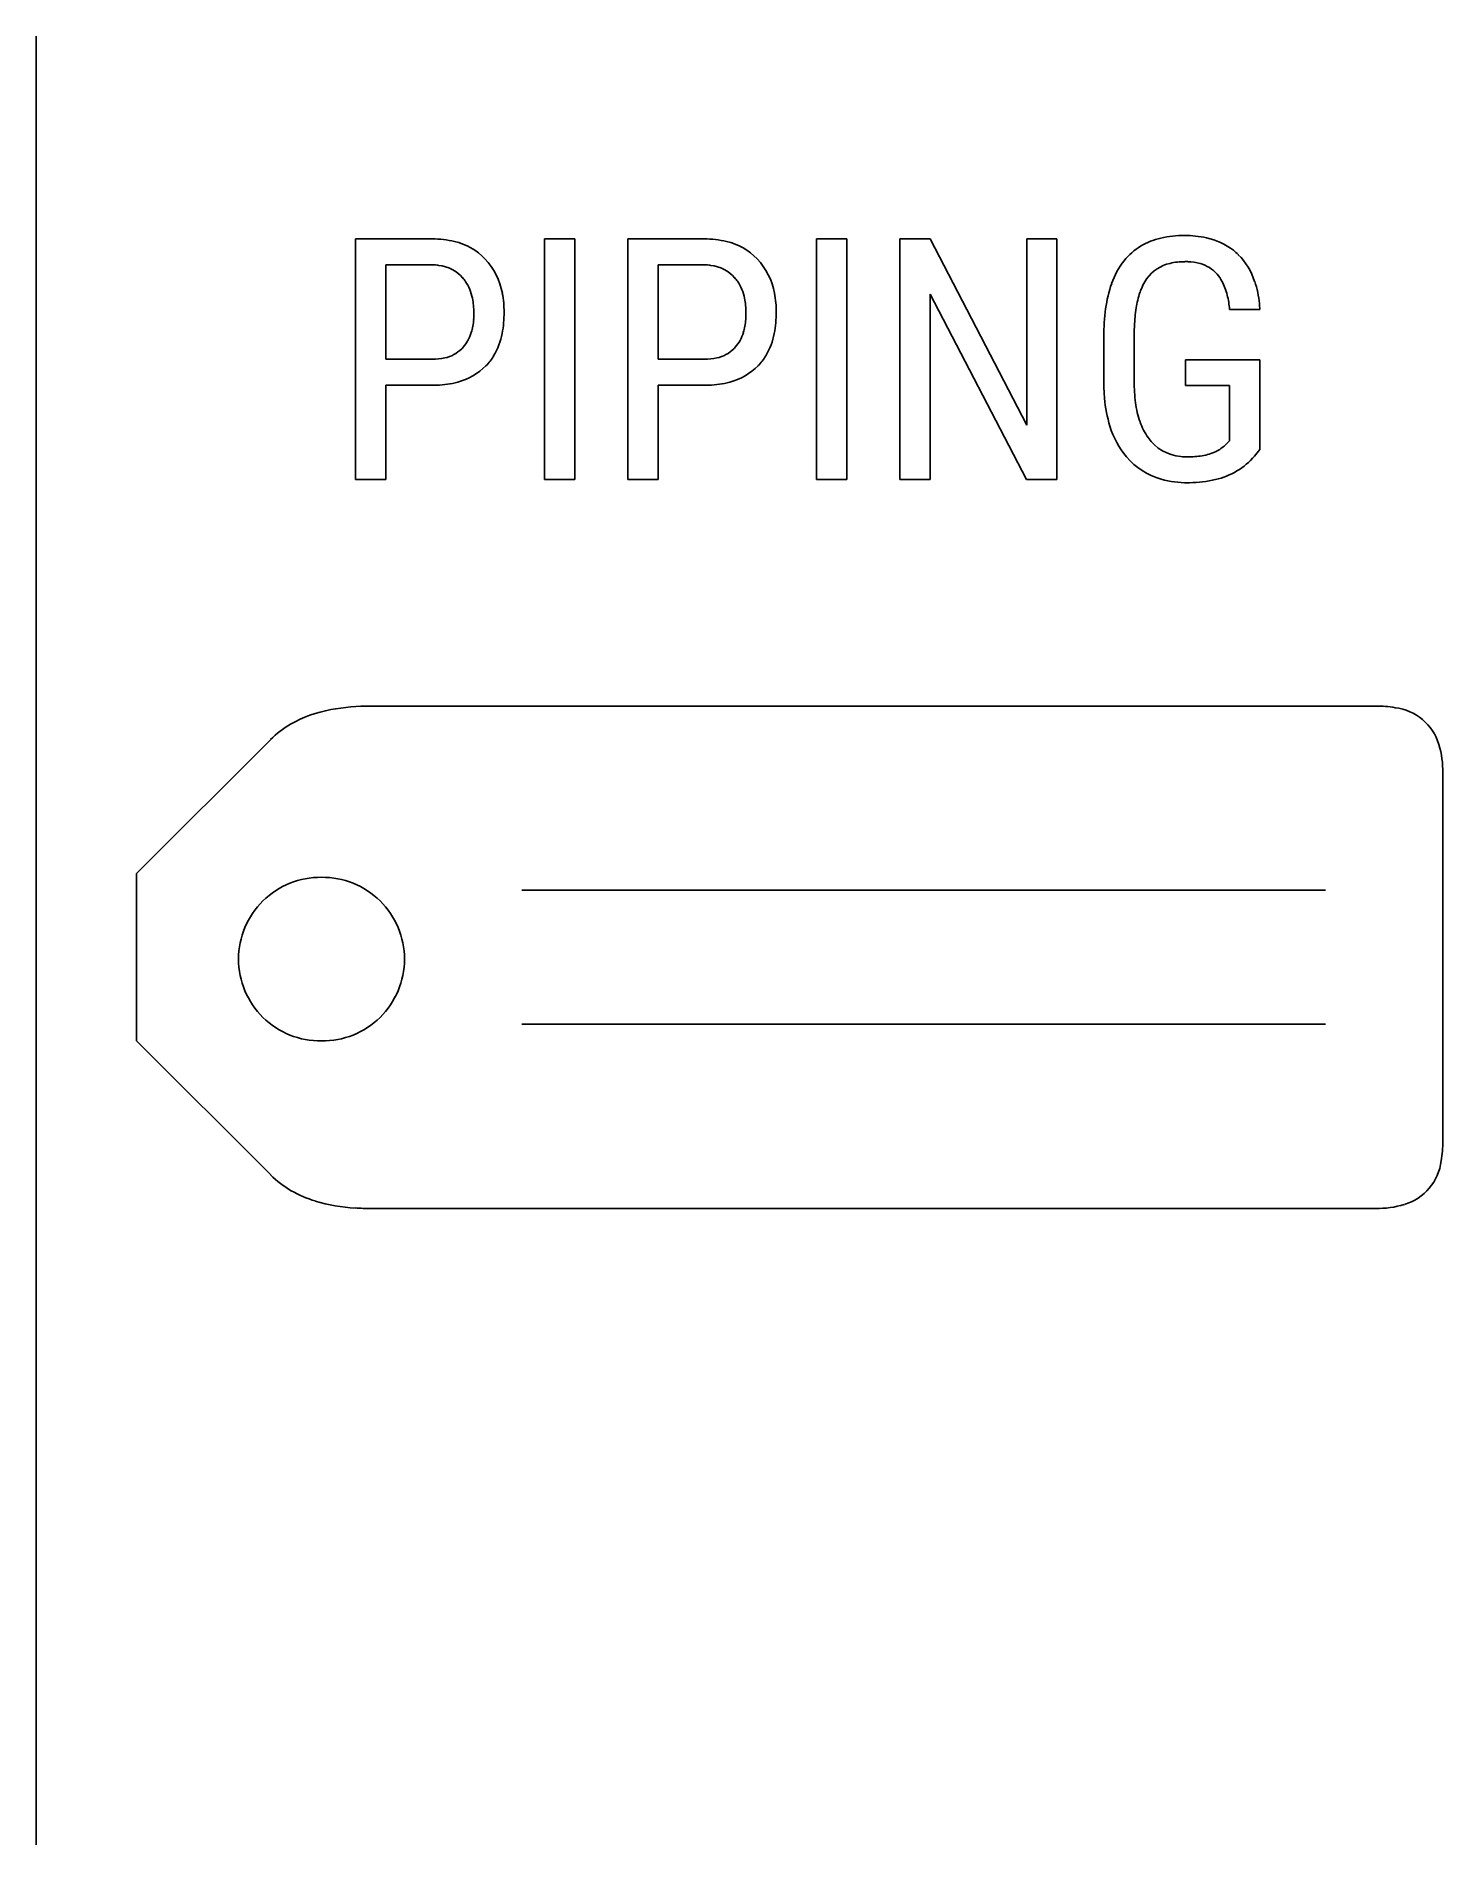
# Model space of a CAD drawing. Extents: x 2.9 to 14, y -1.3 to 13.
import ezdxf

# ---------------------------------------------------------------- set-up
doc = ezdxf.new("R2010")
doc.units = 0
doc.layers.add('DEFAULT_255_2_005', color=255, linetype='CONTINUOUS')
doc.layers.add('DEFAULT_255_2_778', color=255, linetype='CONTINUOUS')

msp = doc.modelspace()

# ---------------------------------------------------------------- linework, layer by layer
at = {"layer": 'DEFAULT_255_2_005'}
for p, q in [((5.434, 9.463), (5.434, 11.363)), ((5.434, 11.363), (6.04, 11.363)), ((6.926, 9.463), (6.926, 11.363)), ((6.926, 11.363), (7.165, 11.363)), ((7.165, 11.363), (7.165, 9.463)), ((7.584, 9.463), (7.584, 11.363)), ((7.584, 11.363), (8.189, 11.363)), ((9.076, 9.463), (9.076, 11.363)), ((9.076, 11.363), (9.314, 11.363)), ((9.314, 11.363), (9.314, 9.463)), ((9.733, 9.463), (9.733, 11.363)), ((9.733, 11.363), (9.973, 11.363)), ((9.973, 11.363), (10.737, 9.892)), ((10.737, 9.892), (10.737, 11.363)), ((10.737, 11.363), (10.974, 11.363)), ((10.974, 11.363), (10.974, 9.463)), ((5.673, 11.157), (5.673, 10.412)), ((6.041, 11.157), (5.673, 11.157)), ((7.823, 11.157), (7.823, 10.412)), ((8.191, 11.157), (7.823, 11.157)), ((10.734, 9.463), (9.973, 10.927)), ((9.973, 10.927), (9.973, 9.463)), ((12.577, 10.806), (12.338, 10.806)), ((11.345, 10.219), (11.345, 10.592)), ((11.585, 10.622), (11.585, 10.234)), ((5.673, 10.412), (6.04, 10.412)), ((7.823, 10.412), (8.189, 10.412)), ((11.991, 10.206), (11.991, 10.409)), ((11.991, 10.409), (12.577, 10.409)), ((12.577, 10.409), (12.577, 9.699)), ((6.057, 10.207), (5.673, 10.207)), ((5.673, 10.207), (5.673, 9.463)), ((8.206, 10.207), (7.823, 10.207)), ((7.823, 10.207), (7.823, 9.463)), ((12.338, 10.206), (11.991, 10.206)), ((12.338, 9.767), (12.338, 10.206)), ((12.303, 9.735), (12.338, 9.767)), ((12.577, 9.699), (12.535, 9.647)), ((5.673, 9.463), (5.434, 9.463)), ((7.165, 9.463), (6.926, 9.463)), ((7.823, 9.463), (7.584, 9.463)), ((9.314, 9.463), (9.076, 9.463)), ((9.973, 9.463), (9.733, 9.463)), ((10.974, 9.463), (10.734, 9.463))]:
    msp.add_line(p, q, dxfattribs=at)
for centre, radius, start, end in [((6.046, 10.651), 0.712, 76.2185, 90.4892), ((6.1, 10.864), 0.493, 43.802, 76.4849), ((8.195, 10.651), 0.712, 76.2185, 90.4892), ((8.25, 10.864), 0.493, 43.802, 76.4849), ((11.904, 10.868), 0.513, 102.1548, 140.999), ((11.976, 10.58), 0.81, 89.5132, 102.9025), ((11.989, 10.605), 0.785, 77.7366, 90.4338), ((12.048, 10.86), 0.523, 52.2451, 78.085), ((6.042, 10.749), 0.409, 83.3178, 90.1118), ((6.063, 10.869), 0.286, 40.1683, 84.6028), ((6.067, 10.838), 0.535, 10.3313, 43.3669), ((8.191, 10.749), 0.409, 83.3178, 90.1118), ((8.212, 10.869), 0.286, 40.1683, 84.6028), ((8.217, 10.838), 0.535, 10.3313, 43.3669), ((11.993, 10.807), 0.621, 141.84, 160.8247), ((11.933, 10.872), 0.305, 102.2861, 144.4648), ((11.98, 10.689), 0.494, 89.4818, 103.136), ((11.985, 10.63), 0.554, 87.473, 90.0234), ((11.994, 10.766), 0.417, 74.5621, 87.9339), ((12.037, 10.91), 0.267, 40.5403, 75.1837), ((12.071, 10.896), 0.48, 45.3552, 51.7199), ((12.032, 10.864), 0.53, 17.9199, 44.895), ((6.03, 10.841), 0.33, 34.6635, 40.3022), ((5.995, 10.821), 0.369, 11.4257, 34.1665), ((8.179, 10.841), 0.33, 34.6635, 40.3022), ((8.145, 10.821), 0.369, 11.4257, 34.1665), ((12.341, 10.683), 0.99, 160.638, 172.5156), ((12.033, 10.809), 0.423, 145.3508, 161.9303), ((11.973, 10.859), 0.349, 29.2598, 40.026), ((11.882, 10.812), 0.451, 13.7661, 28.9012), ((11.785, 10.779), 0.792, 5.2563, 18.2637), ((5.824, 10.784), 0.544, 359.6044, 11.6988), ((5.835, 10.787), 0.772, 359.6887, 10.9535), ((7.974, 10.784), 0.544, 359.6044, 11.6988), ((7.985, 10.787), 0.772, 359.6887, 10.9535), ((12.339, 10.704), 0.747, 161.5971, 171.2339), ((11.659, 10.755), 0.681, 4.3064, 13.9376), ((5.891, 10.761), 0.477, 343.1721, 355.8491), ((5.702, 10.779), 0.666, 355.4767, 0.0816), ((5.772, 10.777), 0.835, 348.9275, 0.4043), ((8.04, 10.761), 0.477, 343.1721, 355.8491), ((7.852, 10.779), 0.666, 355.4767, 0.0816), ((7.922, 10.777), 0.835, 348.9275, 0.4043), ((12.936, 10.6), 1.591, 172.364, 180.2888), ((12.833, 10.625), 1.247, 171.107, 177.7091), ((11.543, 10.749), 1.036, 3.1729, 5.6791), ((6.05, 10.711), 0.31, 318.906, 343.5104), ((6.058, 10.718), 0.543, 329.2235, 349.1823), ((8.2, 10.711), 0.31, 318.906, 343.5104), ((8.208, 10.718), 0.543, 329.2235, 349.1823), ((13.296, 10.6), 1.711, 177.4773, 179.2582), ((6.079, 10.693), 0.277, 282.4329, 314.2453), ((6.083, 10.686), 0.269, 314.6869, 318.3279), ((6.142, 10.673), 0.449, 315.7897, 328.7018), ((8.228, 10.693), 0.277, 282.4329, 314.2453), ((8.232, 10.686), 0.269, 314.6869, 318.3279), ((8.291, 10.673), 0.449, 315.7897, 328.7018), ((6.043, 10.837), 0.425, 269.5218, 282.9268), ((6.119, 10.701), 0.484, 284.5174, 315.3507), ((8.193, 10.837), 0.425, 269.5218, 282.9268), ((8.269, 10.701), 0.484, 284.5174, 315.3507), ((6.038, 11.133), 0.926, 271.1358, 272.2916), ((6.052, 10.936), 0.729, 271.847, 284.9779), ((8.188, 11.133), 0.926, 271.1358, 272.2916), ((8.201, 10.936), 0.729, 271.847, 284.9779), ((12.79, 10.232), 1.445, 180.5221, 185.0566), ((12.792, 10.229), 1.207, 179.7199, 187.6183), ((12.388, 10.19), 1.041, 184.6981, 197.1284), ((12.351, 10.168), 0.762, 187.4741, 199.2488), ((12.046, 10.081), 0.682, 196.8293, 220.1061), ((12.103, 10.081), 0.499, 199.2297, 215.1063), ((11.985, 9.995), 0.353, 214.7394, 264.8438), ((12.098, 9.955), 0.302, 296.3233, 312.9096), ((11.952, 10.004), 0.561, 220.3398, 254.0409), ((12.009, 10.138), 0.497, 263.5817, 270.1014), ((12.013, 10.276), 0.635, 269.6385, 279.7569), ((12.054, 10.049), 0.405, 279.5401, 295.992), ((12.098, 10.026), 0.579, 282.892, 319.116), ((12.001, 10.183), 0.746, 254.2092, 270.5587), ((12.008, 10.564), 1.127, 269.9973, 270.7517), ((12.018, 10.329), 0.892, 270.2891, 283.5297)]:
    msp.add_arc(centre, radius, start, end, dxfattribs=at)
at = {"layer": 'DEFAULT_255_2_778'}
for p, q in [((2.91, 12.965), (2.91, -1.323)), ((13.494, 7.673), (5.556, 7.673)), ((4.763, 7.408), (3.704, 6.35)), ((14.023, 4.233), (14.023, 7.144)), ((3.704, 6.35), (3.704, 5.027)), ((6.747, 6.218), (13.097, 6.218)), ((4.508, 5.673), (4.508, 5.673)), ((6.747, 5.159), (13.097, 5.159)), ((3.704, 5.027), (4.763, 3.969)), ((5.556, 3.704), (13.494, 3.704))]:
    msp.add_line(p, q, dxfattribs=at)
for centre, radius, start, end in [((5.419, 6.649), 1.012, 100.3376, 119.5724), ((5.544, 6.015), 1.658, 89.5686, 100.6423), ((13.499, 6.835), 0.838, 79.878, 90.3928), ((13.597, 7.251), 0.412, 16.6443, 83.1171), ((5.307, 6.862), 0.771, 120.1349, 134.8947), ((13.282, 7.156), 0.741, 359.0178, 16.6745), ((5.158, 5.67), 0.65, 89.4259, 179.6683), ((5.171, 5.67), 0.65, 0.3317, 90.5741), ((5.158, 5.677), 0.65, 180.3317, 270.5741), ((5.171, 5.677), 0.65, 269.4259, 359.6684), ((13.185, 4.228), 0.838, 349.8761, 0.3929), ((13.601, 4.13), 0.412, 286.638, 353.1127), ((5.349, 4.57), 0.84, 225.7013, 253.8369), ((5.507, 5.074), 1.369, 253.3641, 266.8276), ((13.506, 4.445), 0.741, 269.0179, 286.6714), ((5.554, 5.635), 1.931, 266.3443, 270.0557)]:
    msp.add_arc(centre, radius, start, end, dxfattribs=at)

doc.saveas('drawing.dxf')
